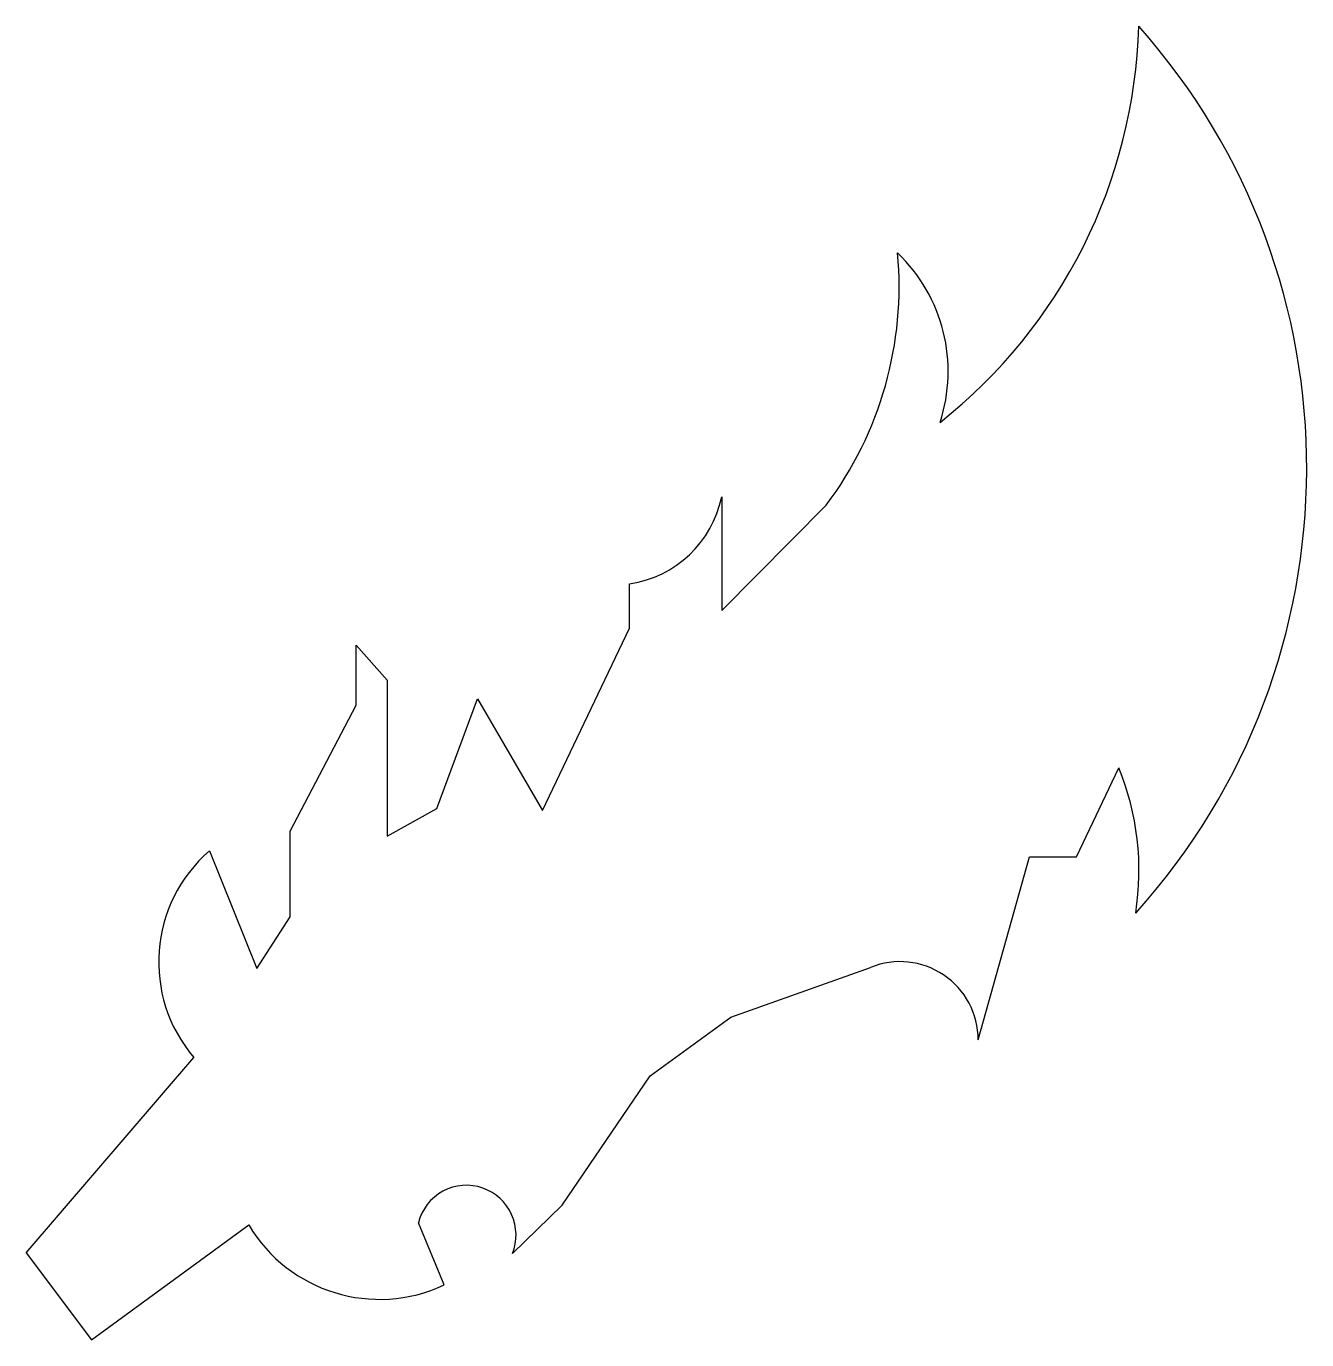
# Model space of a CAD drawing. Header units: millimetres. Extents: x 1.2 to 35.6, y 1 to 36.4.
import ezdxf

# ---------------------------------------------------------------- set-up
doc = ezdxf.new("R2010")
doc.units = ezdxf.units.MM

msp = doc.modelspace()

# ---------------------------------------------------------------- linework, layer by layer
for p, q in [((19.873, 23.693), (19.873, 20.633)), ((19.873, 20.633), (22.683, 23.47)), ((17.395, 20.16), (17.395, 21.356)), ((15.051, 15.255), (17.395, 20.16)), ((29.412, 14.003), (30.552, 16.406)), ((6.089, 14.17), (7.37, 10.999)), ((26.771, 9.086), (28.149, 14.003)), ((28.149, 14.003), (29.412, 14.003)), ((20.119, 9.697), (23.877, 11.032)), ((17.949, 8.111), (20.119, 9.697)), ((1.163, 3.349), (5.672, 8.606)), ((15.583, 4.634), (17.949, 8.111)), ((14.24, 3.331), (15.583, 4.634)), ((2.917, 1.012), (7.147, 4.1)), ((12.407, 2.487), (11.711, 4.156)), ((1.163, 3.349), (2.917, 1.012))]:
    msp.add_line(p, q)
msp.add_lwpolyline([(7.37, 10.999), (8.26, 12.39), (8.26, 14.698), (10.041, 18.092), (10.041, 19.706), (10.876, 18.76), (10.876, 14.559), (12.212, 15.31), (13.298, 18.259), (15.051, 15.255)])
for centre, radius, start, end in [((16.992, 36.756), 14.105, 308.3585, 358.3818), ((17.722, 24.473), 17.888, 317.9658, 41.6363), ((14.819, 29.361), 9.826, 323.1671, 5.2376), ((21.56, 27.072), 4.405, 341.7867, 46.3022), ((16.959, 24.3), 2.976, 278.4346, 348.2239), ((23.791, 13.635), 7.307, 351.0263, 22.2812), ((8.691, 11.177), 3.965, 131.0016, 220.4149), ((24.67, 9.086), 2.101, 359.9602, 112.1803), ((13.005, 3.835), 1.333, 70.5173, 166.0805), ((13.005, 3.835), 1.333, 337.813, 70.5173), ((10.667, 6.197), 4.098, 210.7755, 295.1187)]:
    msp.add_arc(centre, radius, start, end)

doc.saveas('drawing.dxf')
